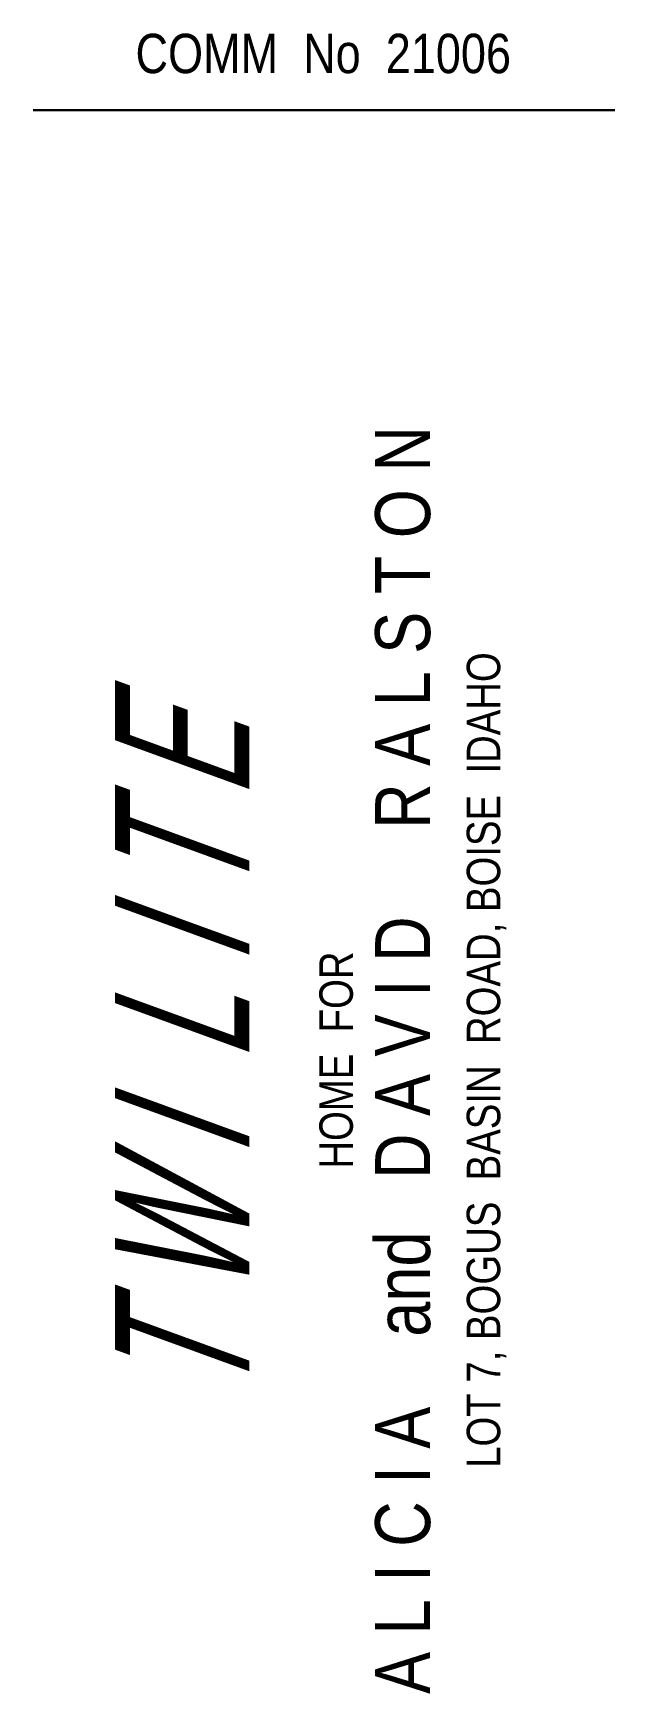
# Model space of a CAD drawing. Header units: inches. Extents: x 0 to 3.25, y 0.89 to 10.17.
import ezdxf

# ---------------------------------------------------------------- set-up
doc = ezdxf.new("R2010")
doc.units = ezdxf.units.IN
doc.header["$MEASUREMENT"] = 0
doc.layers.add('LLMASONRY', color=12, linetype='Continuous')
doc.layers.add('TITLE BLOCK', color=7, linetype='Continuous', lineweight=30)
doc.styles.add('ARCH ENT', font='technical.ttf', dxfattribs={"height": 2})
doc.styles.add('EXIST', font='romans.shx', dxfattribs={"width": 0.75, "oblique": 20})

msp = doc.modelspace()

# ---------------------------------------------------------------- linework, layer by layer
at = {"layer": 'TITLE BLOCK'}
msp.add_line((0, 9.7377), (3.25, 9.7377), dxfattribs=at)

# ---------------------------------------------------------------- texts
at = {"layer": 'LLMASONRY', "color": 7, "linetype": 'Continuous', "lineweight": 9, "ltscale": 50, "insert": (0.4578, 4.4257), "char_height": 0.7497, "width": 8.392475, "attachment_point": 2, "rotation": 90, "style": 'EXIST'}
msp.add_mtext('{\\fTechnical|b0|i0|c0|p34;T W I  L I T E}', dxfattribs=at)
at = {"layer": 'TITLE BLOCK', "color": 7, "linetype": 'Continuous', "lineweight": 9, "ltscale": 0.5, "insert": (1.6209, 10.0525), "char_height": 0.219726, "attachment_point": 5, "style": 'ARCH ENT'}
msp.add_mtext('COMM  No  21006', dxfattribs=at)
at = {"layer": 'TITLE BLOCK', "color": 7, "linetype": 'Continuous', "lineweight": 30, "ltscale": 0.5, "insert": (1.7087, 4.4332), "char_height": 0.495681, "attachment_point": 5, "rotation": 90, "style": 'ARCH ENT'}
msp.add_mtext('\\P{\\H0.3769x;HOME  FOR\\P\\H1.644x;A L I C I A    and   D A V I D     R A L S T O N\\P\\H0.6082x;LOT 7, BOGUS  BASIN  ROAD, BOISE  IDAHO}', dxfattribs=at)

doc.saveas('drawing.dxf')
